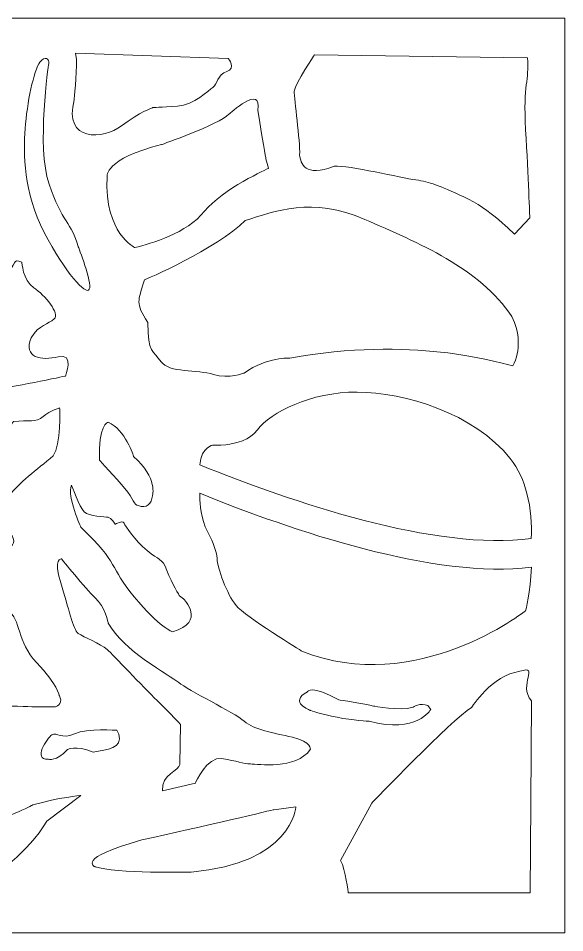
# Model space of a CAD drawing. Header units: centimetres. Extents: x -17.7 to -1.9, y -4 to 9.5.
# Drawn here: x -5.62 to -1.87, y 3.21 to 9.5 of the extents above; entities that cross this region are included whole.
import ezdxf

# ---------------------------------------------------------------- set-up
doc = ezdxf.new("R2010")
doc.units = ezdxf.units.CM
doc.header["$MEASUREMENT"] = 0
doc.layers.add('layer 1', color=7, linetype='Continuous')

msp = doc.modelspace()

# ---------------------------------------------------------------- linework, layer by layer
at = {"layer": 'layer 1', "color": 250, "lineweight": 9}
for points, knots in [([(-10.51266, 9.50002), (-10.51266, 9.50002), (-10.51205, 9.50002), (-10.51205, 9.50002), (-10.51205, 9.50002), (-10.51205, 9.50002), (-1.86675, 9.50002), (-1.86675, 9.50002), (-1.86675, 9.50002), (-1.86675, 9.50002), (-1.86675, 3.21244), (-1.86675, 3.21244), (-1.86675, 3.21244), (-1.86675, 3.21244), (-10.51246, 3.21244), (-10.51246, 3.21244), (-10.51246, 3.21244), (-10.51246, 3.21244), (-10.51266, 3.21244), (-10.51266, 3.21244), (-10.51266, 3.21244), (-10.51266, 3.21244), (-17.72387, 3.21244), (-17.72387, 3.21244), (-17.72387, 3.21244), (-17.72387, 3.21244), (-17.72387, 9.50002), (-17.72387, 9.50002), (-17.72387, 9.50002), (-17.72387, 9.50002), (-10.51266, 9.50002), (-10.51266, 9.50002)], [0, 0, 0, 0, 0.1111111, 0.1111111, 0.1111111, 0.1111111, 0.2222222, 0.2222222, 0.2222222, 0.2222222, 0.3333333, 0.3333333, 0.3333333, 0.3333333, 0.4444444, 0.4444444, 0.4444444, 0.4444444, 0.5555556, 0.5555556, 0.5555556, 0.5555556, 0.6666667, 0.6666667, 0.6666667, 0.6666667, 0.7777778, 0.7777778, 0.7777778, 0.7777778, 1, 1, 1, 1]), ([(-5.41257, 9.18589), (-5.41257, 9.18589), (-5.49759, 8.61803), (-5.41027, 8.35908), (-5.41027, 8.35908), (-5.32295, 8.10013), (-5.25245, 8.09077), (-5.21041, 7.93166), (-5.21041, 7.93166), (-5.21041, 7.93166), (-5.11146, 7.6819), (-5.13356, 7.63687), (-5.13356, 7.63687), (-5.15567, 7.59184), (-5.29815, 7.74825), (-5.44309, 8.02788), (-5.44309, 8.02788), (-5.58802, 8.30751), (-5.58636, 8.56822), (-5.57439, 8.74169), (-5.57439, 8.74169), (-5.56243, 8.91516), (-5.51457, 9.14358), (-5.47269, 9.19851), (-5.47269, 9.19851), (-5.43895, 9.24275), (-5.40694, 9.22508), (-5.41257, 9.18589)], [0, 0, 0, 0, 0.125, 0.125, 0.125, 0.125, 0.25, 0.25, 0.25, 0.25, 0.375, 0.375, 0.375, 0.375, 0.5, 0.5, 0.5, 0.5, 0.625, 0.625, 0.625, 0.625, 0.75, 0.75, 0.75, 0.75, 1, 1, 1, 1]), ([(-5.22053, 9.21682), (-5.22053, 9.21682), (-5.22739, 9.25982), (-5.22739, 9.25982), (-5.22739, 9.25982), (-5.22739, 9.25982), (-4.17826, 9.22343), (-4.17826, 9.22343), (-4.17826, 9.22343), (-4.17826, 9.22343), (-4.12341, 9.15398), (-4.18855, 9.13413), (-4.18855, 9.13413), (-4.25369, 9.11429), (-4.25369, 9.04483), (-4.28455, 9.02499), (-4.28455, 9.02499), (-4.3154, 9.00514), (-4.4114, 8.90261), (-4.52797, 8.896), (-4.52797, 8.896), (-4.64454, 8.88938), (-4.69597, 8.88607), (-4.69597, 8.88607), (-4.69597, 8.88607), (-4.69597, 8.88607), (-4.78854, 8.85631), (-4.91196, 8.76039), (-4.91196, 8.76039), (-5.03539, 8.66447), (-5.3131, 8.64794), (-5.23767, 8.93899), (-5.23767, 8.93899), (-5.23767, 8.93899), (-5.22053, 9.11429), (-5.22053, 9.21682)], [0, 0, 0, 0, 0.1, 0.1, 0.1, 0.1, 0.2, 0.2, 0.2, 0.2, 0.3, 0.3, 0.3, 0.3, 0.4, 0.4, 0.4, 0.4, 0.5, 0.5, 0.5, 0.5, 0.6, 0.6, 0.6, 0.6, 0.7, 0.7, 0.7, 0.7, 0.8, 0.8, 0.8, 0.8, 1, 1, 1, 1]), ([(-2.12226, 9.22888), (-2.12226, 9.22888), (-3.58667, 9.24895), (-3.58667, 9.24895), (-3.58667, 9.24895), (-3.58667, 9.24895), (-3.71697, 9.05472), (-3.72483, 8.99944), (-3.72483, 8.99944), (-3.72747, 8.94415), (-3.68295, 8.65943), (-3.68818, 8.55992), (-3.68818, 8.55992), (-3.6804, 8.50495), (-3.65675, 8.40166), (-3.44986, 8.48253), (-3.44986, 8.48253), (-3.35298, 8.49082), (-2.98635, 8.40235), (-2.88945, 8.38854), (-2.88945, 8.38854), (-2.79255, 8.37472), (-2.73494, 8.3526), (-2.55949, 8.27243), (-2.55949, 8.27243), (-2.38403, 8.19228), (-2.21119, 8.01538), (-2.21119, 8.01538), (-2.21119, 8.01538), (-2.21119, 8.01538), (-2.10644, 8.1287), (-2.10644, 8.1287), (-2.10644, 8.1287), (-2.10644, 8.1287), (-2.11692, 8.4079), (-2.13525, 8.73408), (-2.13525, 8.73408), (-2.15358, 9.06025), (-2.10917, 9.06303), (-2.12226, 9.22888)], [0, 0, 0, 0, 0.0909091, 0.0909091, 0.0909091, 0.0909091, 0.1818182, 0.1818182, 0.1818182, 0.1818182, 0.2727273, 0.2727273, 0.2727273, 0.2727273, 0.3636364, 0.3636364, 0.3636364, 0.3636364, 0.4545455, 0.4545455, 0.4545455, 0.4545455, 0.5454545, 0.5454545, 0.5454545, 0.5454545, 0.6363636, 0.6363636, 0.6363636, 0.6363636, 0.7272727, 0.7272727, 0.7272727, 0.7272727, 0.8181818, 0.8181818, 0.8181818, 0.8181818, 1, 1, 1, 1]), ([(-3.91953, 8.53421), (-3.91953, 8.53421), (-3.9457, 8.68234), (-3.9756, 8.8666), (-3.9756, 8.8666), (-3.94195, 9.05448), (-4.17373, 8.8413), (-4.17373, 8.8413), (-4.17373, 8.8413), (-4.24101, 8.76903), (-4.63729, 8.63176), (-4.63729, 8.63176), (-4.63729, 8.63176), (-5.02982, 8.53421), (-5.01112, 8.41137), (-5.01112, 8.41137), (-5.01112, 8.41137), (-5.0298, 8.01757), (-4.82047, 7.92363), (-4.82047, 7.92363), (-4.82047, 7.92363), (-4.70457, 7.95252), (-4.46533, 8.02118), (-4.34196, 8.17293), (-4.34196, 8.17293), (-4.21859, 8.32468), (-3.90189, 8.4686), (-3.90189, 8.4686), (-3.90189, 8.4686), (-3.90189, 8.4686), (-3.91953, 8.53421), (-3.91953, 8.53421)], [0, 0, 0, 0, 0.1111111, 0.1111111, 0.1111111, 0.1111111, 0.2222222, 0.2222222, 0.2222222, 0.2222222, 0.3333333, 0.3333333, 0.3333333, 0.3333333, 0.4444444, 0.4444444, 0.4444444, 0.4444444, 0.5555556, 0.5555556, 0.5555556, 0.5555556, 0.6666667, 0.6666667, 0.6666667, 0.6666667, 0.7777778, 0.7777778, 0.7777778, 0.7777778, 1, 1, 1, 1]), ([(-2.2305, 7.44841), (-2.17537, 7.34468), (-2.16969, 7.21631), (-2.22246, 7.10938), (-2.22246, 7.10938), (-2.34453, 7.13879), (-2.91388, 7.31612), (-3.75547, 7.16295), (-3.75547, 7.16295), (-3.75547, 7.16295), (-3.90763, 7.17511), (-4.06912, 7.06084), (-4.06912, 7.06084), (-4.06912, 7.06084), (-4.17161, 7.01707), (-4.2803, 7.05111), (-4.2803, 7.05111), (-4.38899, 7.08515), (-4.58773, 7.06082), (-4.64053, 7.13863), (-4.64053, 7.13863), (-4.69334, 7.21645), (-4.73183, 7.19353), (-4.73183, 7.40803), (-4.73183, 7.40803), (-4.81904, 7.54755), (-4.79921, 7.54935), (-4.75441, 7.70078), (-4.75441, 7.70078), (-4.75441, 7.70078), (-4.25802, 7.91275), (-4.06138, 8.1096), (-4.06138, 8.1096), (-3.86152, 8.17017), (-3.60365, 8.27867), (-3.23941, 8.11717), (-3.23941, 8.11717), (-2.87517, 7.95566), (-2.4497, 7.78406), (-2.2305, 7.44841)], [0, 0, 0, 0, 0.0909091, 0.0909091, 0.0909091, 0.0909091, 0.1818182, 0.1818182, 0.1818182, 0.1818182, 0.2727273, 0.2727273, 0.2727273, 0.2727273, 0.3636364, 0.3636364, 0.3636364, 0.3636364, 0.4545455, 0.4545455, 0.4545455, 0.4545455, 0.5454545, 0.5454545, 0.5454545, 0.5454545, 0.6363636, 0.6363636, 0.6363636, 0.6363636, 0.7272727, 0.7272727, 0.7272727, 0.7272727, 0.8181818, 0.8181818, 0.8181818, 0.8181818, 1, 1, 1, 1]), ([(-6.17382, 6.58355), (-6.17382, 6.58355), (-6.14639, 6.66051), (-6.02282, 6.77728), (-6.02282, 6.77728), (-5.89925, 6.89404), (-5.87181, 6.93917), (-5.78668, 6.94711), (-5.78668, 6.94711), (-5.70155, 6.95506), (-5.29792, 7.03998), (-5.29792, 7.03998), (-5.29792, 7.03998), (-5.29792, 7.03998), (-5.23204, 7.20185), (-5.34735, 7.17267), (-5.34735, 7.17267), (-5.46267, 7.14348), (-5.58899, 7.16471), (-5.53407, 7.3027), (-5.53407, 7.3027), (-5.4764, 7.39558), (-5.41598, 7.39558), (-5.3748, 7.43273), (-5.3748, 7.43273), (-5.33362, 7.46988), (-5.43794, 7.59459), (-5.51484, 7.64766), (-5.51484, 7.64766), (-5.59173, 7.70073), (-5.59721, 7.8228), (-5.59721, 7.8228), (-5.59721, 7.8228), (-5.59721, 7.8228), (-5.63842, 7.84404), (-5.6439, 7.82546), (-5.6439, 7.82546), (-5.64938, 7.80688), (-5.891, 7.4115), (-6.01457, 7.22044), (-6.01457, 7.22044), (-6.11891, 6.98691), (-6.20128, 6.75603), (-6.20678, 6.68173), (-6.20678, 6.68173), (-6.20918, 6.64912), (-6.22458, 6.56516), (-6.17382, 6.58355)], [0, 0, 0, 0, 0.0769231, 0.0769231, 0.0769231, 0.0769231, 0.1538462, 0.1538462, 0.1538462, 0.1538462, 0.2307692, 0.2307692, 0.2307692, 0.2307692, 0.3076923, 0.3076923, 0.3076923, 0.3076923, 0.3846154, 0.3846154, 0.3846154, 0.3846154, 0.4615385, 0.4615385, 0.4615385, 0.4615385, 0.5384615, 0.5384615, 0.5384615, 0.5384615, 0.6153846, 0.6153846, 0.6153846, 0.6153846, 0.6923077, 0.6923077, 0.6923077, 0.6923077, 0.7692308, 0.7692308, 0.7692308, 0.7692308, 0.8461538, 0.8461538, 0.8461538, 0.8461538, 1, 1, 1, 1]), ([(-4.3743, 6.42959), (-4.36372, 6.55585), (-4.28243, 6.56562), (-4.28243, 6.56562), (-4.28243, 6.56562), (-4.28243, 6.56562), (-4.24495, 6.56263), (-4.19467, 6.56817), (-4.19467, 6.56817), (-4.12533, 6.57582), (-4.03163, 6.5997), (-3.97825, 6.67006), (-3.97825, 6.67006), (-3.88616, 6.79145), (-3.61547, 6.92977), (-3.29177, 6.92977), (-3.29177, 6.92977), (-2.96806, 6.92977), (-2.48855, 6.78331), (-2.24122, 6.47314), (-2.24122, 6.47314), (-2.18458, 6.40211), (-2.14842, 6.31894), (-2.12628, 6.23295), (-2.12628, 6.23295), (-2.09923, 6.12794), (-2.0931, 6.0187), (-2.09632, 5.92209), (-2.09632, 5.92209), (-2.75293, 5.83584), (-3.74263, 6.17331), (-4.3743, 6.42959)], [0, 0, 0, 0, 0.1111111, 0.1111111, 0.1111111, 0.1111111, 0.2222222, 0.2222222, 0.2222222, 0.2222222, 0.3333333, 0.3333333, 0.3333333, 0.3333333, 0.4444444, 0.4444444, 0.4444444, 0.4444444, 0.5555556, 0.5555556, 0.5555556, 0.5555556, 0.6666667, 0.6666667, 0.6666667, 0.6666667, 0.7777778, 0.7777778, 0.7777778, 0.7777778, 1, 1, 1, 1]), ([(-5.7703, 6.00705), (-5.7703, 6.00705), (-5.70648, 5.98564), (-5.70648, 5.98564), (-5.70648, 5.98564), (-5.70648, 5.98564), (-5.56497, 5.88393), (-5.74255, 5.83843), (-5.74255, 5.83843), (-5.87851, 5.86787), (-5.96175, 5.92675), (-6.15875, 6.26936), (-6.15875, 6.26936), (-6.15875, 6.26936), (-6.1532, 6.35501), (-5.95897, 6.44602), (-5.95897, 6.44602), (-5.95897, 6.44602), (-5.7592, 6.58253), (-5.65376, 6.72707), (-5.65376, 6.72707), (-5.54833, 6.73777), (-5.50116, 6.71904), (-5.45122, 6.76186), (-5.45122, 6.76186), (-5.40127, 6.80469), (-5.33745, 6.82075), (-5.33745, 6.82075), (-5.33745, 6.82075), (-5.33745, 6.82075), (-5.32636, 6.56647), (-5.38185, 6.49152), (-5.38185, 6.49152), (-5.49561, 6.39249), (-5.61769, 6.30951), (-5.68983, 6.2078), (-5.68983, 6.2078), (-5.68983, 6.2078), (-5.84521, 6.14356), (-5.7703, 6.00705)], [0, 0, 0, 0, 0.0909091, 0.0909091, 0.0909091, 0.0909091, 0.1818182, 0.1818182, 0.1818182, 0.1818182, 0.2727273, 0.2727273, 0.2727273, 0.2727273, 0.3636364, 0.3636364, 0.3636364, 0.3636364, 0.4545455, 0.4545455, 0.4545455, 0.4545455, 0.5454545, 0.5454545, 0.5454545, 0.5454545, 0.6363636, 0.6363636, 0.6363636, 0.6363636, 0.7272727, 0.7272727, 0.7272727, 0.7272727, 0.8181818, 0.8181818, 0.8181818, 0.8181818, 1, 1, 1, 1]), ([(-4.70007, 6.21559), (-4.70007, 6.21559), (-4.65941, 6.3367), (-4.82874, 6.48726), (-4.82874, 6.48726), (-4.82874, 6.48726), (-4.88634, 6.67381), (-5.00487, 6.72291), (-5.00487, 6.72291), (-5.00487, 6.72291), (-5.076, 6.70328), (-5.06245, 6.46108), (-5.06245, 6.46108), (-5.06245, 6.46108), (-4.95067, 6.33998), (-4.88972, 6.26796), (-4.88972, 6.26796), (-4.82876, 6.19595), (-4.82537, 6.15014), (-4.79828, 6.15014), (-4.79828, 6.15014), (-4.74084, 6.1247), (-4.7036, 6.16446), (-4.70007, 6.21559)], [0, 0, 0, 0, 0.1428571, 0.1428571, 0.1428571, 0.1428571, 0.2857143, 0.2857143, 0.2857143, 0.2857143, 0.4285714, 0.4285714, 0.4285714, 0.4285714, 0.5714286, 0.5714286, 0.5714286, 0.5714286, 0.7142857, 0.7142857, 0.7142857, 0.7142857, 1, 1, 1, 1]), ([(-4.51307, 5.52839), (-4.51307, 5.52839), (-4.48593, 5.50789), (-4.48593, 5.50789), (-4.48593, 5.50789), (-4.48593, 5.50789), (-4.32534, 5.34913), (-4.56158, 5.28105), (-4.56158, 5.28105), (-4.56158, 5.28105), (-4.65237, 5.30983), (-4.8254, 5.52183), (-4.8254, 5.52183), (-4.99844, 5.73383), (-4.92499, 5.74722), (-5.18961, 5.99767), (-5.18961, 5.99767), (-5.18961, 5.99767), (-5.29053, 6.21385), (-5.25507, 6.29032), (-5.25507, 6.29032), (-5.25507, 6.29032), (-5.20051, 6.13741), (-5.16778, 6.10576), (-5.16778, 6.10576), (-5.13505, 6.07412), (-5.02321, 6.07148), (-5.00411, 6.06885), (-5.00411, 6.06885), (-4.98501, 6.06623), (-4.955, 6.02141), (-4.955, 6.02141), (-4.955, 6.02141), (-4.955, 6.02141), (-4.90589, 6.05042), (-4.89498, 6.02932), (-4.89498, 6.02932), (-4.88408, 6.00821), (-4.82131, 5.91069), (-4.73676, 5.8395), (-4.73676, 5.8395), (-4.65221, 5.7683), (-4.63585, 5.79466), (-4.60038, 5.70239), (-4.60038, 5.70239), (-4.56491, 5.61012), (-4.51307, 5.52839), (-4.51307, 5.52839)], [0, 0, 0, 0, 0.0769231, 0.0769231, 0.0769231, 0.0769231, 0.1538462, 0.1538462, 0.1538462, 0.1538462, 0.2307692, 0.2307692, 0.2307692, 0.2307692, 0.3076923, 0.3076923, 0.3076923, 0.3076923, 0.3846154, 0.3846154, 0.3846154, 0.3846154, 0.4615385, 0.4615385, 0.4615385, 0.4615385, 0.5384615, 0.5384615, 0.5384615, 0.5384615, 0.6153846, 0.6153846, 0.6153846, 0.6153846, 0.6923077, 0.6923077, 0.6923077, 0.6923077, 0.7692308, 0.7692308, 0.7692308, 0.7692308, 0.8461538, 0.8461538, 0.8461538, 0.8461538, 1, 1, 1, 1]), ([(-4.33746, 6.00292), (-4.36982, 6.10616), (-4.378, 6.18043), (-4.37352, 6.23386), (-4.37352, 6.23386), (-3.74185, 5.97758), (-2.75215, 5.64011), (-2.09554, 5.72636), (-2.09554, 5.72636), (-2.10118, 5.55664), (-2.13554, 5.42594), (-2.13554, 5.42594), (-2.13554, 5.42594), (-2.13554, 5.42594), (-2.88899, 4.83269), (-3.67253, 5.14855), (-3.67253, 5.14855), (-3.67253, 5.14855), (-4.06368, 5.38726), (-4.1252, 5.46261), (-4.1252, 5.46261), (-4.18673, 5.53796), (-4.25475, 5.72468), (-4.25475, 5.78364), (-4.25475, 5.78364), (-4.25475, 5.84261), (-4.3098, 5.94744), (-4.3098, 5.94744), (-4.3098, 5.94744), (-4.3098, 5.94744), (-4.33746, 6.00292), (-4.33746, 6.00292)], [0, 0, 0, 0, 0.1111111, 0.1111111, 0.1111111, 0.1111111, 0.2222222, 0.2222222, 0.2222222, 0.2222222, 0.3333333, 0.3333333, 0.3333333, 0.3333333, 0.4444444, 0.4444444, 0.4444444, 0.4444444, 0.5555556, 0.5555556, 0.5555556, 0.5555556, 0.6666667, 0.6666667, 0.6666667, 0.6666667, 0.7777778, 0.7777778, 0.7777778, 0.7777778, 1, 1, 1, 1]), ([(-4.63005, 4.18907), (-4.63005, 4.18907), (-4.40416, 4.24158), (-4.40416, 4.24158), (-4.40416, 4.24158), (-4.40416, 4.24158), (-4.32523, 4.42536), (-4.22181, 4.40961), (-4.22181, 4.40961), (-4.11839, 4.39386), (-4.07484, 4.37286), (-4.02585, 4.37286), (-4.02585, 4.37286), (-3.97686, 4.37286), (-3.71287, 4.33085), (-3.61489, 4.47262), (-3.61489, 4.47262), (-3.61489, 4.47262), (-3.60128, 4.52513), (-3.73736, 4.55664), (-3.73736, 4.55664), (-3.87344, 4.58815), (-3.99863, 4.60652), (-4.0694, 4.66691), (-4.0694, 4.66691), (-4.14016, 4.72729), (-4.45859, 4.8822), (-4.51846, 4.93208), (-4.51846, 4.93208), (-4.57834, 4.98197), (-4.90493, 5.15263), (-5.00291, 5.34166), (-5.00291, 5.34166), (-5.00291, 5.34166), (-5.02468, 5.45193), (-5.09272, 5.51494), (-5.09272, 5.51494), (-5.16076, 5.57796), (-5.32406, 5.78274), (-5.32406, 5.78274), (-5.32406, 5.78274), (-5.32406, 5.78274), (-5.38393, 5.79062), (-5.3295, 5.61734), (-5.3295, 5.61734), (-5.27507, 5.44405), (-5.24513, 5.29703), (-5.20975, 5.27077), (-5.20975, 5.27077), (-5.17437, 5.24452), (-5.05462, 5.19988), (-5.01107, 5.1605), (-5.01107, 5.1605), (-4.96753, 5.12112), (-4.76613, 4.90583), (-4.66815, 4.80869), (-4.66815, 4.80869), (-4.57017, 4.71154), (-4.50758, 4.6459), (-4.50758, 4.6459), (-4.50758, 4.6459), (-4.50758, 4.6459), (-4.5115, 4.36924), (-4.5115, 4.36924), (-4.5115, 4.36924), (-4.51203, 4.33073), (-4.64163, 4.29863), (-4.63005, 4.18907)], [0, 0, 0, 0, 0.0555556, 0.0555556, 0.0555556, 0.0555556, 0.1111111, 0.1111111, 0.1111111, 0.1111111, 0.1666667, 0.1666667, 0.1666667, 0.1666667, 0.2222222, 0.2222222, 0.2222222, 0.2222222, 0.2777778, 0.2777778, 0.2777778, 0.2777778, 0.3333333, 0.3333333, 0.3333333, 0.3333333, 0.3888889, 0.3888889, 0.3888889, 0.3888889, 0.4444444, 0.4444444, 0.4444444, 0.4444444, 0.5, 0.5, 0.5, 0.5, 0.5555556, 0.5555556, 0.5555556, 0.5555556, 0.6111111, 0.6111111, 0.6111111, 0.6111111, 0.6666667, 0.6666667, 0.6666667, 0.6666667, 0.7222222, 0.7222222, 0.7222222, 0.7222222, 0.7777778, 0.7777778, 0.7777778, 0.7777778, 0.8333333, 0.8333333, 0.8333333, 0.8333333, 0.8888889, 0.8888889, 0.8888889, 0.8888889, 1, 1, 1, 1]), ([(-5.33933, 4.84012), (-5.33933, 4.84012), (-5.35481, 4.92475), (-5.49414, 5.06912), (-5.49414, 5.06912), (-5.63347, 5.21349), (-5.60274, 5.36822), (-5.69194, 5.42617), (-5.69194, 5.42617), (-5.78113, 5.48412), (-6.13805, 5.69552), (-6.21336, 5.77461), (-6.21336, 5.77461), (-6.21336, 5.77461), (-6.24077, 5.68983), (-6.22516, 5.49994), (-6.22516, 5.49994), (-6.22516, 5.49994), (-6.30002, 5.11715), (-6.28442, 4.97549), (-6.28442, 4.97549), (-6.26881, 4.83383), (-6.21581, 4.77657), (-6.21268, 4.73437), (-6.21268, 4.73437), (-6.20955, 4.69218), (-6.19084, 4.63791), (-6.20332, 4.61078), (-6.20332, 4.61078), (-6.21579, 4.58366), (-6.14097, 4.49024), (-6.01308, 4.60477), (-6.01308, 4.60477), (-5.88521, 4.7193), (-5.85402, 4.77053), (-5.71991, 4.77053), (-5.71991, 4.77053), (-5.58581, 4.77053), (-5.49225, 4.76451), (-5.49225, 4.76451), (-5.49225, 4.76451), (-5.49225, 4.76451), (-5.38309, 4.76451), (-5.38309, 4.76451), (-5.38309, 4.76451), (-5.33544, 4.76451), (-5.31747, 4.80569), (-5.33933, 4.84012)], [0, 0, 0, 0, 0.0769231, 0.0769231, 0.0769231, 0.0769231, 0.1538462, 0.1538462, 0.1538462, 0.1538462, 0.2307692, 0.2307692, 0.2307692, 0.2307692, 0.3076923, 0.3076923, 0.3076923, 0.3076923, 0.3846154, 0.3846154, 0.3846154, 0.3846154, 0.4615385, 0.4615385, 0.4615385, 0.4615385, 0.5384615, 0.5384615, 0.5384615, 0.5384615, 0.6153846, 0.6153846, 0.6153846, 0.6153846, 0.6923077, 0.6923077, 0.6923077, 0.6923077, 0.7692308, 0.7692308, 0.7692308, 0.7692308, 0.8461538, 0.8461538, 0.8461538, 0.8461538, 1, 1, 1, 1]), ([(-2.17475, 5.00986), (-2.0335, 5.05622), (-2.19177, 4.91901), (-2.09554, 4.80699), (-2.09554, 4.80699), (-2.09554, 4.80699), (-2.0995, 4.10653), (-2.0995, 4.10653), (-2.0995, 4.10653), (-2.0995, 4.10653), (-2.10346, 3.48646), (-2.10346, 3.48646), (-2.10346, 3.48646), (-2.10346, 3.48646), (-3.355, 3.48646), (-3.355, 3.48646), (-3.355, 3.48646), (-3.355, 3.48646), (-3.37085, 3.64722), (-3.4065, 3.70845), (-3.4065, 3.70845), (-3.4065, 3.70845), (-3.19261, 4.10271), (-3.19261, 4.10271), (-3.19261, 4.10271), (-3.19261, 4.10271), (-2.64211, 4.67684), (-2.50744, 4.76105), (-2.50744, 4.76105), (-2.50744, 4.76105), (-2.36881, 4.98306), (-2.17475, 5.00986)], [0, 0, 0, 0, 0.1111111, 0.1111111, 0.1111111, 0.1111111, 0.2222222, 0.2222222, 0.2222222, 0.2222222, 0.3333333, 0.3333333, 0.3333333, 0.3333333, 0.4444444, 0.4444444, 0.4444444, 0.4444444, 0.5555556, 0.5555556, 0.5555556, 0.5555556, 0.6666667, 0.6666667, 0.6666667, 0.6666667, 0.7777778, 0.7777778, 0.7777778, 0.7777778, 1, 1, 1, 1]), ([(-2.8063, 4.7741), (-2.8063, 4.7741), (-2.78774, 4.74725), (-2.78774, 4.74725), (-2.78774, 4.74725), (-2.78774, 4.74725), (-2.88361, 4.57719), (-3.21145, 4.66669), (-3.21145, 4.66669), (-3.21145, 4.66669), (-3.32278, 4.67266), (-3.43103, 4.69354), (-3.43103, 4.69354), (-3.53927, 4.71443), (-3.6135, 4.74128), (-3.6135, 4.74128), (-3.6135, 4.74128), (-3.6135, 4.74128), (-3.76814, 4.79498), (-3.63515, 4.86957), (-3.63515, 4.86957), (-3.63515, 4.86957), (-3.60732, 4.92029), (-3.41866, 4.81289), (-3.41866, 4.81289), (-3.41866, 4.81289), (-3.23619, 4.78603), (-3.18052, 4.77112), (-3.18052, 4.77112), (-3.18052, 4.77112), (-2.99495, 4.73532), (-2.91145, 4.76217), (-2.91145, 4.76217), (-2.91145, 4.76217), (-2.85578, 4.79797), (-2.8063, 4.7741)], [0, 0, 0, 0, 0.1, 0.1, 0.1, 0.1, 0.2, 0.2, 0.2, 0.2, 0.3, 0.3, 0.3, 0.3, 0.4, 0.4, 0.4, 0.4, 0.5, 0.5, 0.5, 0.5, 0.6, 0.6, 0.6, 0.6, 0.7, 0.7, 0.7, 0.7, 0.8, 0.8, 0.8, 0.8, 1, 1, 1, 1]), ([(-4.92974, 4.57786), (-4.92974, 4.57786), (-4.94355, 4.60414), (-4.94355, 4.60414), (-4.94355, 4.60414), (-4.94355, 4.60414), (-5.14475, 4.62115), (-5.23582, 4.57999), (-5.23582, 4.57999), (-5.32689, 4.53884), (-5.35479, 4.5942), (-5.39005, 4.5729), (-5.39005, 4.5729), (-5.42531, 4.55161), (-5.523, 4.39899), (-5.41636, 4.4061), (-5.41636, 4.4061), (-5.41636, 4.4061), (-5.35875, 4.38712), (-5.28276, 4.47124), (-5.28276, 4.47124), (-5.28276, 4.47124), (-5.2313, 4.50561), (-5.10748, 4.45467), (-5.10748, 4.45467), (-5.00696, 4.47361), (-4.90523, 4.47718), (-4.92974, 4.57786)], [0, 0, 0, 0, 0.125, 0.125, 0.125, 0.125, 0.25, 0.25, 0.25, 0.25, 0.375, 0.375, 0.375, 0.375, 0.5, 0.5, 0.5, 0.5, 0.625, 0.625, 0.625, 0.625, 0.75, 0.75, 0.75, 0.75, 1, 1, 1, 1]), ([(-6.87619, 3.61059), (-6.87619, 3.61059), (-6.95448, 3.53379), (-6.95448, 3.53379), (-6.95448, 3.53379), (-6.95448, 3.53379), (-6.723, 3.53983), (-6.51655, 3.53983), (-6.51655, 3.53983), (-6.31009, 3.53983), (-6.30384, 3.53178), (-6.18706, 3.53178), (-6.18706, 3.53178), (-6.07028, 3.53178), (-5.95141, 3.51166), (-5.86799, 3.55994), (-5.86799, 3.55994), (-5.78458, 3.60822), (-5.55519, 3.75709), (-5.42589, 3.98039), (-5.42589, 3.98039), (-5.42589, 3.98039), (-5.19233, 4.15541), (-5.19233, 4.15541), (-5.19233, 4.15541), (-5.19233, 4.15541), (-5.34039, 4.14335), (-5.52182, 4.09104), (-5.52182, 4.09104), (-5.52182, 4.09104), (-5.71993, 3.98643), (-5.94307, 3.9301), (-5.94307, 3.9301), (-6.1662, 3.87377), (-6.30631, 3.80548), (-6.32561, 3.80208), (-6.32561, 3.80208), (-6.34491, 3.79869), (-6.50623, 3.78345), (-6.60617, 3.76311), (-6.60617, 3.76311), (-6.70611, 3.74277), (-6.81833, 3.6682), (-6.87619, 3.61059)], [0, 0, 0, 0, 0.0833333, 0.0833333, 0.0833333, 0.0833333, 0.1666667, 0.1666667, 0.1666667, 0.1666667, 0.25, 0.25, 0.25, 0.25, 0.3333333, 0.3333333, 0.3333333, 0.3333333, 0.4166667, 0.4166667, 0.4166667, 0.4166667, 0.5, 0.5, 0.5, 0.5, 0.5833333, 0.5833333, 0.5833333, 0.5833333, 0.6666667, 0.6666667, 0.6666667, 0.6666667, 0.75, 0.75, 0.75, 0.75, 0.8333333, 0.8333333, 0.8333333, 0.8333333, 1, 1, 1, 1]), ([(-3.71386, 4.07774), (-3.71386, 4.07774), (-3.74146, 3.68556), (-4.4341, 3.62987), (-4.4341, 3.62987), (-4.4341, 3.62987), (-4.95859, 3.61777), (-5.0941, 3.66619), (-5.0941, 3.66619), (-5.0941, 3.66619), (-5.23464, 3.72187), (-4.77288, 3.85018), (-4.77288, 3.85018), (-4.3563, 3.94217), (-3.86443, 4.05837), (-3.86443, 4.05837), (-3.86443, 4.05837), (-3.86443, 4.05837), (-3.71386, 4.07774), (-3.71386, 4.07774)], [0, 0, 0, 0, 0.1666667, 0.1666667, 0.1666667, 0.1666667, 0.3333333, 0.3333333, 0.3333333, 0.3333333, 0.5, 0.5, 0.5, 0.5, 0.6666667, 0.6666667, 0.6666667, 0.6666667, 1, 1, 1, 1])]:
    msp.add_open_spline(points, degree=3, knots=knots, dxfattribs=at)

doc.saveas('drawing.dxf')
